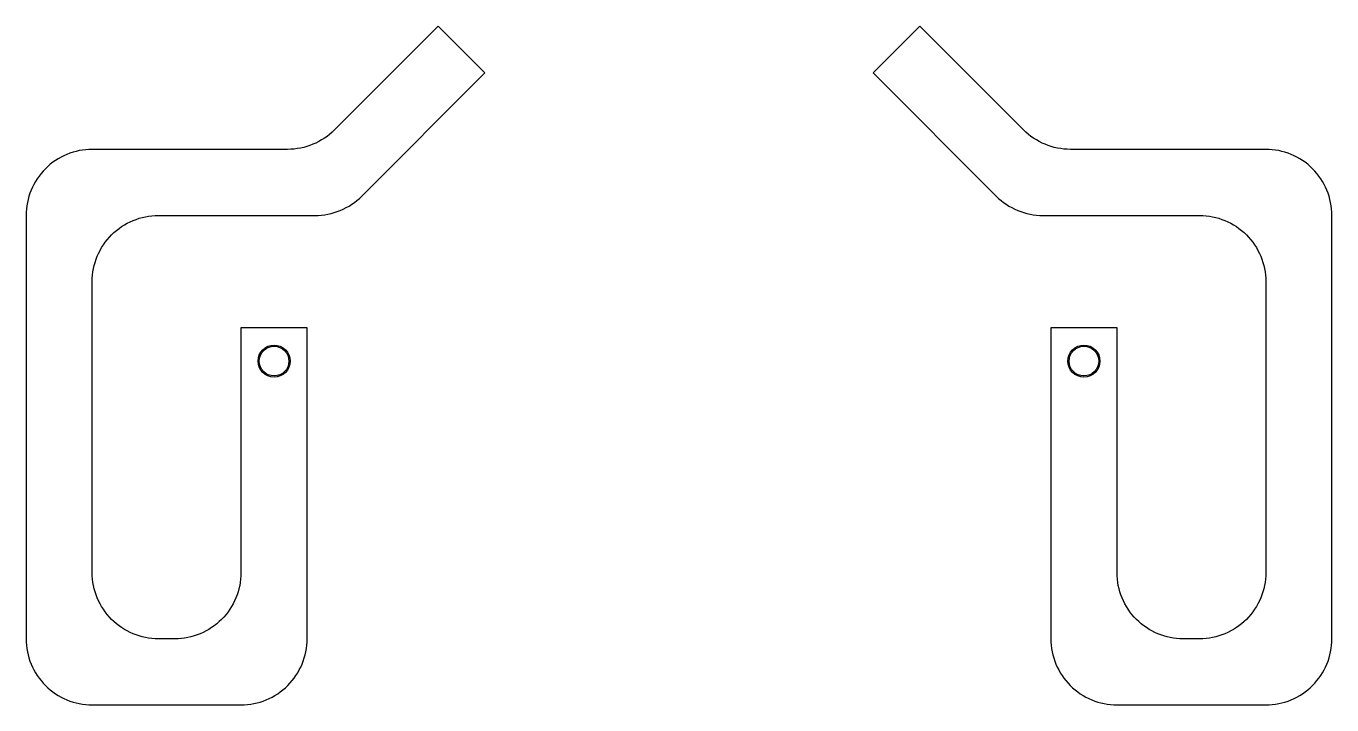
# Model space of a CAD drawing. Extents: x 12.2 to 51.8, y 9.6 to 30.1.
import ezdxf

# ---------------------------------------------------------------- set-up
doc = ezdxf.new("R2010")
doc.units = 0

msp = doc.modelspace()

# ---------------------------------------------------------------- linework, layer by layer
at = {"layer": 'COPPER (ANNEALED)'}
for points in [[(12.25, 11.6, 0.198912), (12.835786, 10.185786, 0.198912), (14.25, 9.6), (18.75, 9.6, 0.198912), (20.164214, 10.185786, 0.198912), (20.75, 11.6), (20.75, 21), (18.75, 21), (18.75, 13.6, -0.198912), (18.164214, 12.185786, -0.198912), (16.75, 11.6), (16.25, 11.6, -0.198912), (14.835786, 12.185786, -0.198912), (14.25, 13.6), (14.25, 22.403449, -0.198912), (14.835786, 23.817662, -0.198912), (16.25, 24.403449), (20.989235, 24.403449, 0.0984914), (21.754602, 24.55569, 0.0984914), (22.403449, 24.989235), (26.131014, 28.7168), (24.7168, 30.131014), (21.575022, 26.989235, -0.0984914), (20.926175, 26.55569, -0.0984914), (20.160808, 26.403449), (14.25, 26.403449, 0.198912), (12.835786, 25.817662, 0.198912), (12.25, 24.403449)], [(49.75, 9.6, 0.198912), (51.164214, 10.185786, 0.198912), (51.75, 11.6), (51.75, 24.403449, 0.198912), (51.164214, 25.817662, 0.198912), (49.75, 26.403449), (43.839192, 26.403449, -0.0984914), (43.073825, 26.55569, -0.0984914), (42.424978, 26.989235), (39.2832, 30.131014), (37.868986, 28.7168), (41.596551, 24.989235, 0.0984914), (42.245398, 24.55569, 0.0984914), (43.010765, 24.403449), (47.75, 24.403449, -0.198912), (49.164214, 23.817662, -0.198912), (49.75, 22.403449), (49.75, 13.6, -0.198912), (49.164214, 12.185786, -0.198912), (47.75, 11.6), (47.25, 11.6, -0.198912), (45.835786, 12.185786, -0.198912), (45.25, 13.6), (45.25, 21), (43.25, 21), (43.25, 11.6, 0.198912), (43.835786, 10.185786, 0.198912), (45.25, 9.6)]]:
    msp.add_lwpolyline(points, format="xyb", close=True, dxfattribs=at)
for centre, radius in [((19.75, 20), 0.4848), ((19.75, 20), 0.45), ((44.25, 20), 0.4848), ((44.25, 20), 0.45)]:
    msp.add_circle(centre, radius, dxfattribs=at)

doc.saveas('drawing.dxf')
